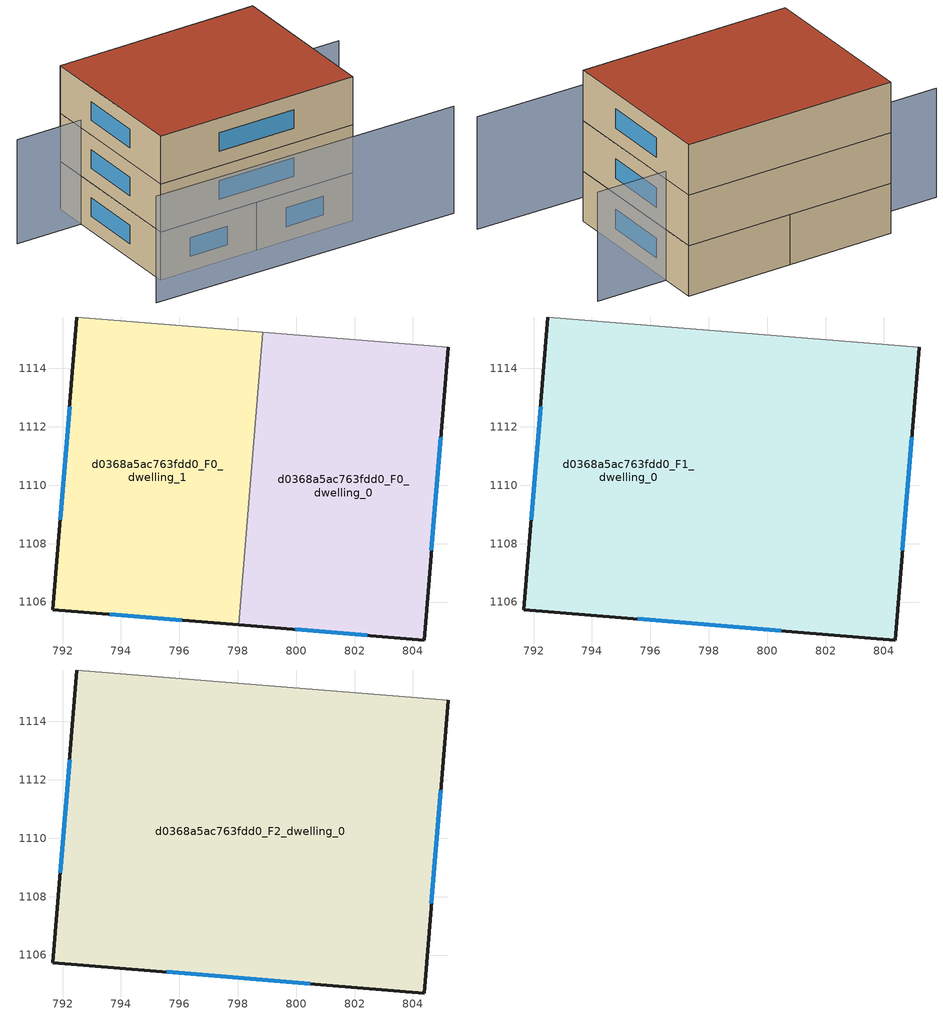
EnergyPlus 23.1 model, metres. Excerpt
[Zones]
d0368a5ac763fdd0_F0_dwelling_0
 floor ground (EU_floor_Construction): 805.2,1114.72 804.38,1104.7 798.03,1105.22 798.85,1115.24 z0
 wall outside (EU_wall_Construction): 798.03,1105.22 804.38,1104.7 805.2,1114.72 z0:3
 wall adiabatic (EU_wall_Construction): 805.2,1114.72 798.85,1115.24 z0:3
 wall to d0368a5ac763fdd0_F0_dwelling_1 (EU_wall_Construction): 798.85,1115.24 798.03,1105.22 z0:3
 window (EU_Window_Construction): 799.97,1105.06 802.44,1104.86 / 804.63,1107.77 804.95,1111.65 z0.92:2.08
d0368a5ac763fdd0_F0_dwelling_1
 floor ground (EU_floor_Construction): 798.85,1115.24 798.03,1105.22 791.67,1105.74 792.49,1115.76 z0
 wall outside (EU_wall_Construction): 792.49,1115.76 791.67,1105.74 798.03,1105.22 z0:3
 wall adiabatic (EU_wall_Construction): 798.85,1115.24 792.49,1115.76 z0:3
 window (EU_Window_Construction): 793.62,1105.58 796.08,1105.38 / 792.24,1112.69 791.92,1108.81 z0.92:2.08
d0368a5ac763fdd0_F1_dwelling_0
 floor to d0368a5ac763fdd0_F0_dwelling_0 (EU_floor_Construction): 805.2,1114.72 804.38,1104.7 798.03,1105.22 798.85,1115.24 z3
 floor to d0368a5ac763fdd0_F0_dwelling_1 (EU_floor_Construction): 798.85,1115.24 798.03,1105.22 791.67,1105.74 792.49,1115.76 z3
 wall outside (EU_wall_Construction): 792.49,1115.76 791.67,1105.74 804.38,1104.7 805.2,1114.72 z3:6
 wall adiabatic (EU_wall_Construction): 805.2,1114.72 792.49,1115.76 z3:6
 window (EU_Window_Construction): 804.63,1107.77 804.95,1111.65 / 795.56,1105.42 800.49,1105.02 / 792.24,1112.69 791.92,1108.81 z3.92:5.08
d0368a5ac763fdd0_F2_dwelling_0
 floor to d0368a5ac763fdd0_F1_dwelling_0 (EU_floor_Construction): 805.2,1114.72 804.38,1104.7 791.67,1105.74 792.49,1115.76 z6
 wall outside (EU_wall_Construction): 792.49,1115.76 791.67,1105.74 804.38,1104.7 805.2,1114.72 z6:9
 wall adiabatic (EU_wall_Construction): 805.2,1114.72 792.49,1115.76 z6:9
 window (EU_Window_Construction): 804.63,1107.77 804.95,1111.65 / 795.56,1105.42 800.49,1105.02 / 792.24,1112.69 791.92,1108.81 z6.92:8.08
 roof outside (EU_roof_Construction): 804.38,1104.7 805.2,1114.72 792.49,1115.76 791.67,1105.74 z9
shading: 789.81,1103.76 809.31,1101.92 z0:6.7; 809.33,1112.23 788.1,1114.04 z0:6.5
[Building]
EU S2 Campaign: North Axis=0; Terrain=City; Solar Distribution=FullExterior
[Site:Location]
Cape.Town.Intl.AP: Latitude=-33.965; Longitude=18.602; Time Zone=2; Elevation=46
[SizingPeriod:WeatherFileDays]
AnnualSizingPeriod: Begin Month=1; Begin Day of Month=1; End Month=12; End Day of Month=31; Day of Week for Start Day=Monday; Use Weather File Daylight Saving Period=No; Use Weather File Rain and Snow Indicators=No
[MATERIAL]
EU_InternalMass_Material: Roughness=MediumRough; Thickness=0.1; Conductivity=1; Density=1800; Specific Heat=900; Thermal Absorptance=0.9; Solar Absorptance=0.7; Visible Absorptance=0.7
[MATERIAL:NOMASS] Roughness=MediumRough; Thermal Absorptance=0.9; Solar Absorptance=0.7; Visible Absorptance=0.7
Name | Thermal Resistance
EU_wall_NoMass | 0.443251
EU_roof_NoMass | 0.403317
EU_floor_NoMass | 0.599929
[WINDOWMATERIAL:SIMPLEGLAZINGSYSTEM]
EU_Window_SimpleGlazing: UFactor=4.90254; Solar Heat Gain Coefficient=0.85; Visible Transmittance=0.85
[CONSTRUCTION]
EU_wall_Construction: EU_wall_NoMass
EU_roof_Construction: EU_roof_NoMass
EU_floor_Construction: EU_floor_NoMass
EU_Window_Construction: EU_Window_SimpleGlazing
EU_InternalMass_Construction: EU_InternalMass_Material
[ZONE] Type=1; Multiplier=1; Ceiling Height=autocalculate; Floor Area=autocalculate; Part of Total Floor Area=Yes
Name | Volume
d0368a5ac763fdd0_F0_dwelling_0 | 192.293
d0368a5ac763fdd0_F1_dwelling_0 | 384.61
d0368a5ac763fdd0_F2_dwelling_0 | 384.619
d0368a5ac763fdd0_F0_dwelling_1 | 192.326
[INTERNALMASS] Construction=EU_InternalMass_Construction
Name | Zone or ZoneList | Surface Area
d0368a5ac763fdd0_F0_dwelling_0_EU_InternalMass | d0368a5ac763fdd0_F0_dwelling_0 | 64.1
d0368a5ac763fdd0_F0_dwelling_1_EU_InternalMass | d0368a5ac763fdd0_F0_dwelling_1 | 64.1062
d0368a5ac763fdd0_F1_dwelling_0_EU_InternalMass | d0368a5ac763fdd0_F1_dwelling_0 | 128.206
d0368a5ac763fdd0_F2_dwelling_0_EU_InternalMass | d0368a5ac763fdd0_F2_dwelling_0 | 128.206
[OTHEREQUIPMENT] Fuel Type=Electricity; Design Level Calculation Method=Watts/Area; Power per Zone Floor Area=1; Fraction Latent=0; Fraction Radiant=0; Fraction Lost=0; Carbon Dioxide Generation Rate=0; EndUse Subcategory=EU_Step8_InternalGains
Name | Zone or ZoneList or Space or SpaceList | Schedule
EU_Step8_InternalGain_d0368a5ac763fdd0_F0_dwelling_0_f000 | d0368a5ac763fdd0_F0_dwelling_0 | EU_Step8_GainSchedule_d0368a5ac763fdd0_F0_dwelling_0_f000
EU_Step8_InternalGain_d0368a5ac763fdd0_F0_dwelling_1_f000 | d0368a5ac763fdd0_F0_dwelling_1 | EU_Step8_GainSchedule_d0368a5ac763fdd0_F0_dwelling_1_f000
EU_Step8_InternalGain_d0368a5ac763fdd0_F1_dwelling_0_f000 | d0368a5ac763fdd0_F1_dwelling_0 | EU_Step8_GainSchedule_d0368a5ac763fdd0_F1_dwelling_0_f000
EU_Step8_InternalGain_d0368a5ac763fdd0_F2_dwelling_0_f000 | d0368a5ac763fdd0_F2_dwelling_0 | EU_Step8_GainSchedule_d0368a5ac763fdd0_F2_dwelling_0_f000
[ZONEVENTILATION:DESIGNFLOWRATE] Schedule=EU_AlwaysOn; Design Flow Rate Calculation Method=AirChanges/Hour; Air Changes per Hour=0.713097; Ventilation Type=Natural; Fan Pressure Rise=0; Fan Total Efficiency=1; Constant Term Coefficient=1; Temperature Term Coefficient=0; Velocity Term Coefficient=0; Velocity Squared Term Coefficient=0; Minimum Indoor Temperature=-100; Maximum Indoor Temperature=100; Delta Temperature=-100; Minimum Outdoor Temperature=-100; Maximum Outdoor Temperature=100; Maximum Wind Speed=40
Name | Zone or ZoneList or Space or SpaceList
EU_ConstantAir_d0368a5ac763fdd0_F0_dwelling_0 | d0368a5ac763fdd0_F0_dwelling_0
EU_ConstantAir_d0368a5ac763fdd0_F0_dwelling_1 | d0368a5ac763fdd0_F0_dwelling_1
EU_ConstantAir_d0368a5ac763fdd0_F1_dwelling_0 | d0368a5ac763fdd0_F1_dwelling_0
EU_ConstantAir_d0368a5ac763fdd0_F2_dwelling_0 | d0368a5ac763fdd0_F2_dwelling_0
[HVACTEMPLATE:THERMOSTAT] Constant Heating Setpoint=20; Constant Cooling Setpoint=50
EU_HeatOnly_d0368a5ac763fdd0_F0_dwelling_0; EU_HeatOnly_d0368a5ac763fdd0_F0_dwelling_1; EU_HeatOnly_d0368a5ac763fdd0_F1_dwelling_0; EU_HeatOnly_d0368a5ac763fdd0_F2_dwelling_0
[HVACTEMPLATE:ZONE:IDEALLOADSAIRSYSTEM] System Availability Schedule=EU_AlwaysOn; Maximum Heating Supply Air Temperature=50; Minimum Cooling Supply Air Temperature=13; Maximum Heating Supply Air Humidity Ratio=0.0156; Minimum Cooling Supply Air Humidity Ratio=0.0077; Heating Limit=NoLimit; Cooling Limit=NoLimit; Heating Availability Schedule=EU_AlwaysOn; Cooling Availability Schedule=EU_CoolingOff; Dehumidification Control Type=ConstantSensibleHeatRatio; Cooling Sensible Heat Ratio=0.7; Dehumidification Setpoint=60; Humidification Control Type=None; Humidification Setpoint=30; Outdoor Air Method=None; Outdoor Air Flow Rate per Person=0.00944; Outdoor Air Flow Rate per Zone Floor Area=0; Outdoor Air Flow Rate per Zone=0; Demand Controlled Ventilation Type=None; Outdoor Air Economizer Type=NoEconomizer; Heat Recovery Type=None; Sensible Heat Recovery Effectiveness=0.7; Latent Heat Recovery Effectiveness=0.65
Name | Template Thermostat
d0368a5ac763fdd0_F0_dwelling_0 | EU_HeatOnly_d0368a5ac763fdd0_F0_dwelling_0
d0368a5ac763fdd0_F0_dwelling_1 | EU_HeatOnly_d0368a5ac763fdd0_F0_dwelling_1
d0368a5ac763fdd0_F1_dwelling_0 | EU_HeatOnly_d0368a5ac763fdd0_F1_dwelling_0
d0368a5ac763fdd0_F2_dwelling_0 | EU_HeatOnly_d0368a5ac763fdd0_F2_dwelling_0
[SIZING:ZONE] Zone Cooling Design Supply Air Temperature Input Method=SupplyAirTemperature; Zone Cooling Design Supply Air Temperature=13; Zone Heating Design Supply Air Temperature Input Method=SupplyAirTemperature; Zone Heating Design Supply Air Temperature=50; Zone Cooling Design Supply Air Humidity Ratio=0.008; Zone Heating Design Supply Air Humidity Ratio=0.008; Cooling Design Air Flow Method=DesignDay; Cooling Design Air Flow Rate=0; Cooling Minimum Air Flow per Zone Floor Area=0.000762; Cooling Minimum Air Flow=0; Cooling Minimum Air Flow Fraction=0.2; Heating Design Air Flow Method=DesignDay; Heating Design Air Flow Rate=0; Heating Maximum Air Flow per Zone Floor Area=0.002032; Heating Maximum Air Flow=0.141576; Heating Maximum Air Flow Fraction=0.3; Account for Dedicated Outdoor Air System=No; Dedicated Outdoor Air System Control Strategy=NeutralSupplyAir; Dedicated Outdoor Air Low Setpoint Temperature for Design=autosize; Dedicated Outdoor Air High Setpoint Temperature for Design=autosize; Zone Load Sizing Method=Sensible Load Only No Latent Load; Zone Latent Cooling Design Supply Air Humidity Ratio Input Method=HumidityRatioDifference; Zone Cooling Design Supply Air Humidity Ratio Difference=0.005; Zone Latent Heating Design Supply Air Humidity Ratio Input Method=HumidityRatioDifference; Zone Humidification Design Supply Air Humidity Ratio Difference=0.005
d0368a5ac763fdd0_F0_dwelling_0; d0368a5ac763fdd0_F0_dwelling_1; d0368a5ac763fdd0_F1_dwelling_0; d0368a5ac763fdd0_F2_dwelling_0
[SCHEDULE:CONSTANT]
Name | Hourly Value
EU_AlwaysOn | 1
EU_CoolingOff | 0
[SCHEDULE:FILE] Column Number=1; Rows to Skip at Top=0; Number of Hours of Data=8760; Column Separator=Comma; Interpolate to Timestep=No; Minutes per Item=60; Adjust Schedule for Daylight Savings=Yes
Name | File
EU_Step8_GainSchedule_d0368a5ac763fdd0_F0_dwelling_0_f000 | ../../schedules/d0368a5ac763fdd0/d0368a5ac763fdd0_F0_dwelling_0_f000_gain.csv
EU_Step8_GainSchedule_d0368a5ac763fdd0_F0_dwelling_1_f000 | ../../schedules/d0368a5ac763fdd0/d0368a5ac763fdd0_F0_dwelling_1_f000_gain.csv
EU_Step8_GainSchedule_d0368a5ac763fdd0_F1_dwelling_0_f000 | ../../schedules/d0368a5ac763fdd0/d0368a5ac763fdd0_F1_dwelling_0_f000_gain.csv
EU_Step8_GainSchedule_d0368a5ac763fdd0_F2_dwelling_0_f000 | ../../schedules/d0368a5ac763fdd0/d0368a5ac763fdd0_F2_dwelling_0_f000_gain.csv
